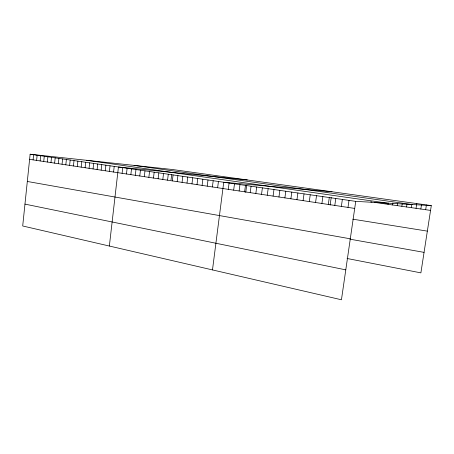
<?xml version="1.0" encoding="UTF-8"?>
<svg xmlns="http://www.w3.org/2000/svg" width="454" height="454" viewBox="0 0 454 454"><rect width="100%" height="100%" fill="white"/><g stroke="black" fill="none" stroke-linecap="round" stroke-linejoin="round"><path stroke-width="0.68" d="M431.3 205.605L172.293 169.495L30.134 154.224L22.7 225.978L341.442 299.776L355.732 201.366L431.3 205.605L420.886 272.871L347.072 258.479M33.091 159.882L33.624 154.729M36.604 160.41L37.143 155.24M40.151 160.949L40.695 155.756M43.726 161.488L44.271 156.272M47.33 162.033L47.88 156.795M50.962 162.577L51.523 157.322M54.628 163.134L55.189 157.856M58.322 163.69L58.895 158.389M62.05 164.252L62.624 158.928M65.813 164.819L66.392 159.473M69.604 165.392L70.188 160.024M73.429 165.971L74.019 160.58M77.288 166.55L77.878 161.142M81.181 167.14L81.777 161.703M85.102 167.73L85.71 162.271M89.063 168.332L89.671 162.844M93.059 168.933L93.672 163.423M97.088 169.541L97.712 164.007M101.157 170.154L101.781 164.598M105.26 170.772L105.89 165.194M109.397 171.396L110.033 165.795M113.574 172.032L114.215 166.402M109.363 246.045L118.437 167.01L247.385 179.966M122.103 173.314L122.762 167.634M126.462 173.973L127.12 168.269M130.854 174.637L131.524 168.905M135.292 175.306L135.967 169.546M139.77 175.982L140.451 170.199M144.293 176.668L144.979 170.852M148.855 177.355L149.553 171.516M153.463 178.053L154.167 172.185M158.117 178.751L158.826 172.861M162.816 179.461L163.531 173.542M167.56 180.176L168.281 174.228M171.027 179.937L171.669 174.648M172.344 180.902L173.076 174.921M177.179 181.628L177.917 175.624M182.065 182.366L182.809 176.334M186.997 183.11L187.746 177.049M191.974 183.864L192.734 177.769M197.008 184.625L197.768 178.496M202.087 185.391L202.859 179.234M207.217 186.163L208 179.977M212.398 186.946L213.187 180.732M217.636 187.735L218.431 181.487M212.483 269.92L223.731 182.258L332.027 191.77M228.266 189.341L229.083 183.03M233.668 190.158L234.491 183.813M239.122 190.981L239.956 184.608M244.632 191.809L245.472 185.402M245.756 192.365L246.687 185.26M250.205 192.649L251.051 186.214M255.835 193.5L256.692 187.031M261.521 194.357L262.389 187.854M267.27 195.226L268.144 188.688M273.081 196.105L273.966 189.528M278.955 196.991L279.851 190.379M284.891 197.887L285.793 191.242M290.889 198.795L291.809 192.11M296.956 199.709L297.886 192.99M303.09 200.634L304.027 193.881M309.293 201.57L310.241 194.783M315.564 202.518L316.523 195.691M321.909 203.477L322.873 196.61M328.316 204.442L329.298 197.541M330.132 205.129L331.216 197.473M334.802 205.424L335.795 198.483M341.363 206.411L342.361 199.431M347.997 207.41L349.007 200.396M387.994 204.311L388.193 202.983M392.579 204.97L392.88 202.972M397.199 205.634L397.5 203.625M401.852 206.298L402.261 203.613M406.546 206.973L406.954 204.277M411.273 207.648L411.789 204.266M416.04 208.335L416.766 203.579M420.841 209.022L421.465 204.93M425.676 209.714L426.419 204.924M134.049 165.387L412.317 204.544M86.606 160.29L387.444 203.148M370.629 201.82L371.9 202.007M374.442 202.371L430.557 210.412M30.134 154.224L355.732 201.366M29.601 159.354L354.705 208.426M352.781 219.174L427.35 231.131M27.314 181.464L350.295 238.804M349.875 239.167L424.059 252.367M24.964 204.118L345.783 269.863"/></g></svg>
